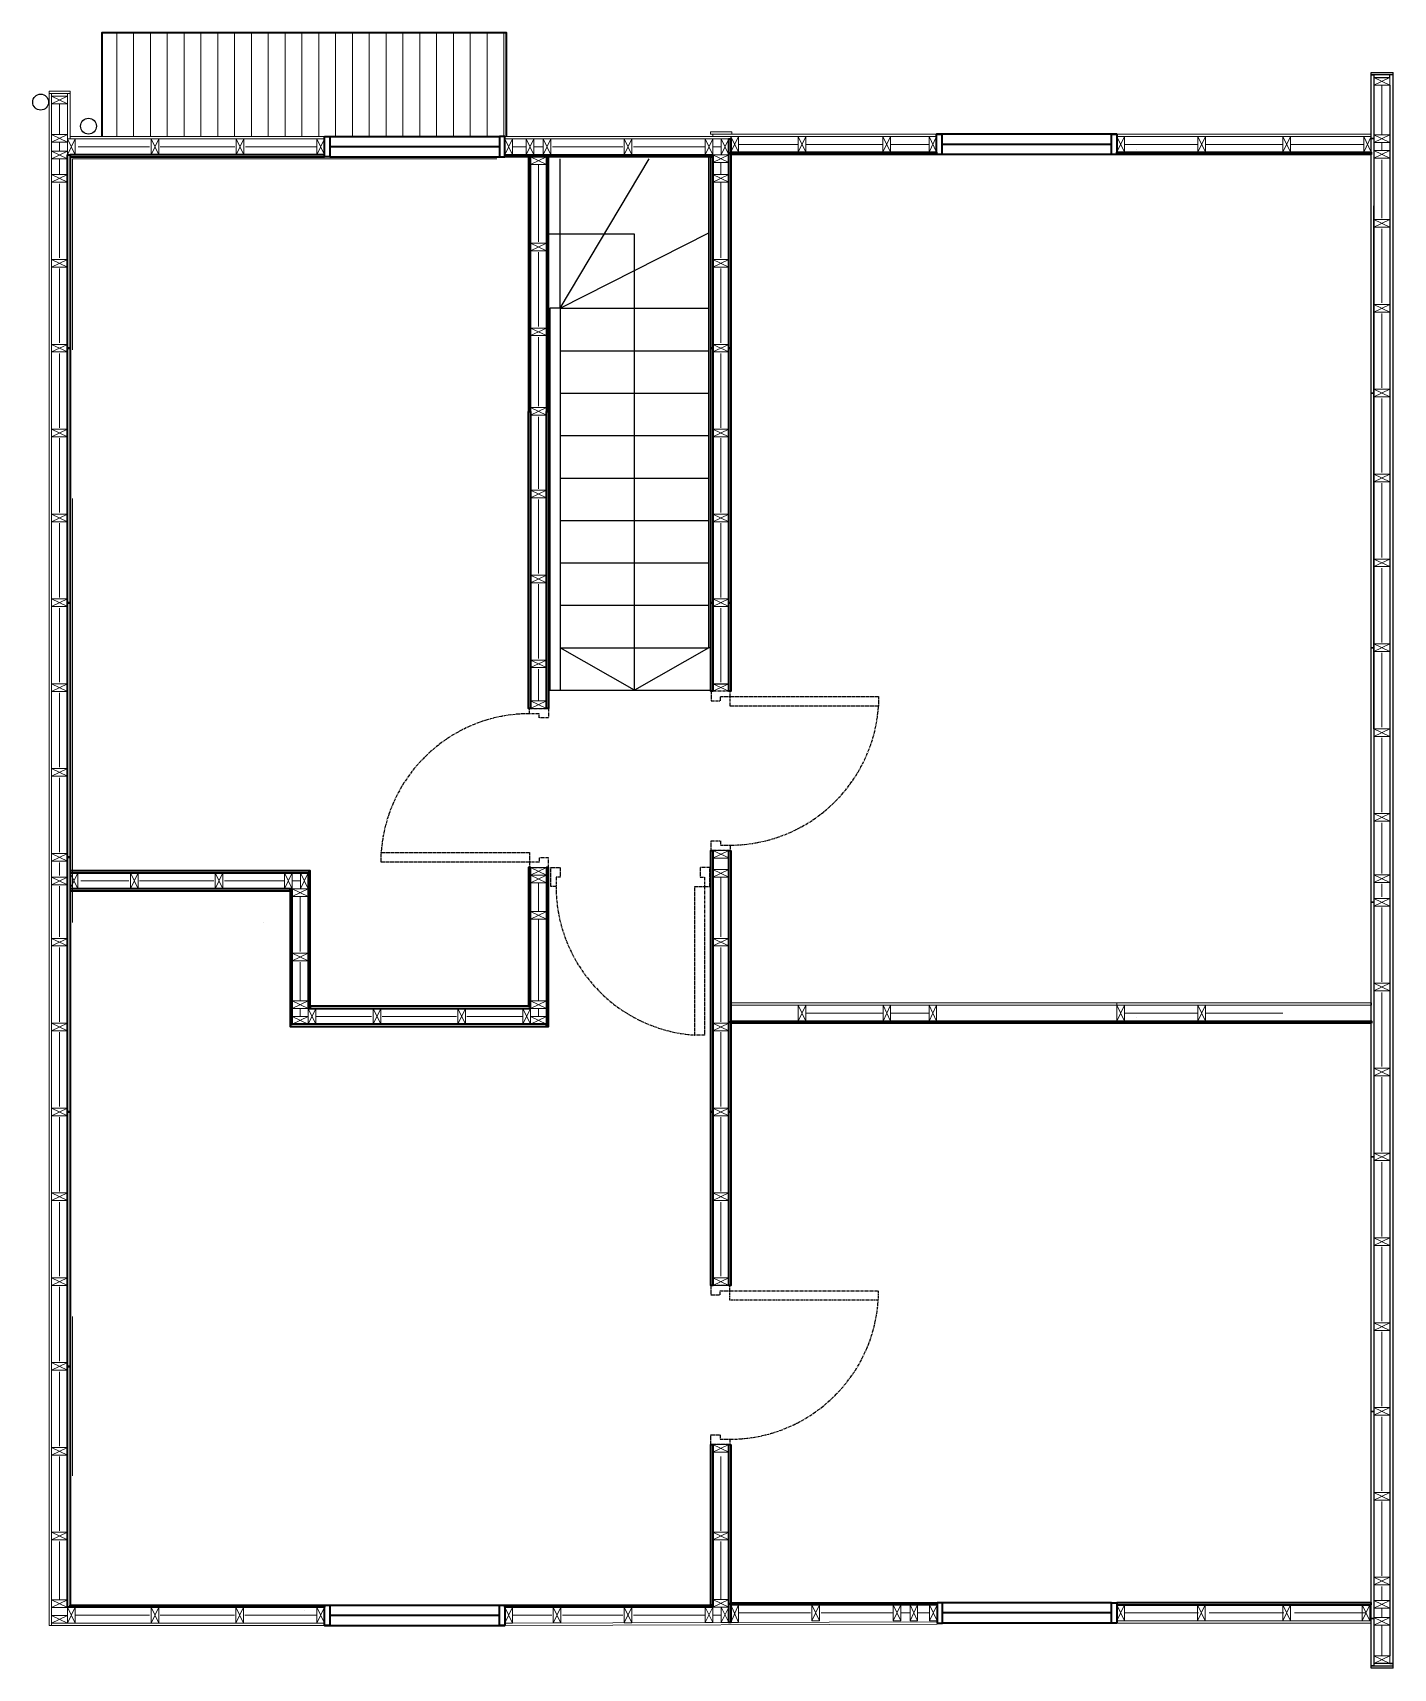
# Model space of a CAD drawing. Header units: inches. Extents: x 214 to 2567, y 417 to 1616.
# Drawn here: x 934 to 1517, y 894 to 1595 of the extents above; entities that cross this region are included whole.
import ezdxf

# ---------------------------------------------------------------- set-up
doc = ezdxf.new("R2010")
doc.units = ezdxf.units.IN
doc.header["$MEASUREMENT"] = 0
doc.linetypes.add('CENTER', pattern=[2, 1.25, -0.25, 0.25, -0.25])
for name, color, linetype, lineweight in [('A-DETL-MBND', 3, 'Continuous', 18), ('A-DETL-MCUT', 4, 'Continuous', 25), ('A-DOOR-FULL', 4, 'Continuous', 25), ('A-ELEV-MBE1', 7, 'Continuous', 35), ('A-ELEV-MBE2', 4, 'Continuous', 25), ('A-FLOR-PATT', 8, 'Continuous', 18), ('A-FURN', 8, 'Continuous', 18), ('A-SECT-MCUT', 7, 'Continuous', 35), ('A-WALL-PATT', 8, 'Continuous', 18), ('A-WALL-STUD', 3, 'Continuous', 18)]:
    doc.layers.add(name, color=color, linetype=linetype, lineweight=lineweight)
doc.layers.add('ARREDI_attrezzature', color=175, linetype='Continuous')

msp = doc.modelspace()

# ---------------------------------------------------------------- hatches: boundary and pattern name
at = {"layer": 'A-FLOR-PATT'}
h = msp.add_hatch(dxfattribs=at)
h.set_pattern_fill('LINE', color=0, scale=2.272019, angle=90, style=0)
h.set_pattern_definition([(90, (-40631.009, -3017.024), (-7.2136614, 4e-16), [])])
h.paths.add_polyline_path([(1137.3, 1595.04), (963.85, 1595.04), (963.85, 1569.96), (1137.3, 1569.96)])
h.paths.add_polyline_path([(1137.3, 1569.96), (963.85, 1569.96), (963.85, 1550.6), (1059.23, 1550.6), (1061.5, 1550.6), (1061.5, 1550.6), (1134.21, 1550.6), (1136.48, 1550.6), (1136.48, 1550.6), (1137.3, 1550.6)])

# ---------------------------------------------------------------- linework, layer by layer
at = {"color": 0}
for p, q in [((1515.81, 1575.88), (1515.81, 1576.97)), ((1517.32, 894.36), (1517.32, 1577.97)), ((1225.72, 1316.13), (1232.54, 1316.13)), ((1515.81, 896.45), (1517.32, 896.45))]:
    msp.add_line(p, q, dxfattribs=at)
at = {"layer": 'A-DETL-MBND', "color": 0}
msp.add_line((941.28, 1568.96), (941.28, 1569.96), dxfattribs=at)
for points in [[(941.28, 1569.96), (950.17, 1569.96), (950.17, 1568.96), (941.28, 1568.96)], [(1059.23, 1549.6), (950.17, 1549.6), (950.17, 1550.6), (1059.23, 1550.6)], [(1398.85, 914.72), (1507.9, 914.72), (1507.9, 913.72), (1398.85, 913.72)]]:
    msp.add_lwpolyline(points, dxfattribs=at)
for points in [[(942.27, 1568.96), (942.28, 912.71), (941.28, 912.71), (941.28, 1568.96)], [(949.08, 1549.6), (949.08, 1568.96), (950.17, 1568.96), (950.17, 1549.6)], [(1233.45, 1550.6), (1233.45, 1549.6), (1136.48, 1549.6), (1136.48, 1550.6)], [(1224.72, 1552.61), (1224.72, 1551.61), (1233.81, 1551.61), (1233.81, 1552.61)], [(1225.72, 1550.61), (1225.72, 1551.61), (1321.6, 1551.61), (1321.6, 1550.61)], [(1398.85, 1550.61), (1398.85, 1551.61), (1507.9, 1551.61), (1507.9, 1550.61)], [(1233.45, 1178.45), (1233.45, 1179.45), (1398.85, 1179.45), (1398.85, 1178.45)], [(1398.85, 1178.45), (1398.85, 1179.45), (1507.91, 1179.45), (1507.91, 1178.45)], [(1059.23, 913.71), (1059.23, 912.71), (942.28, 912.71), (942.28, 913.71)], [(1321.87, 914.22), (1321.87, 913.22), (1136.48, 912.71), (1136.48, 913.71)]]:
    msp.add_lwpolyline(points, close=True, dxfattribs=at)
at = {"layer": 'A-DETL-MCUT', "color": 0}
for points in [[(1517.32, 1576.97), (1507.9, 1576.97), (1507.9, 1577.97), (1517.32, 1577.97)], [(1517.32, 1576.97), (1508.99, 1576.97), (1508.99, 1575.88), (1515.81, 1575.88)], [(1517.32, 894.36), (1507.9, 894.36), (1507.9, 895.36), (1517.32, 895.36)], [(1517.32, 896.45), (1508.99, 896.45), (1508.99, 895.36), (1517.32, 895.36)]]:
    msp.add_lwpolyline(points, dxfattribs=at)
for points in [[(1508.99, 1576.97), (1508.99, 1549.7), (1507.9, 1549.7), (1507.9, 1576.97)], [(1508.99, 1549.7), (1508.99, 1440.65), (1507.9, 1440.65), (1507.9, 1549.7)], [(1508.99, 1440.65), (1508.99, 1331.59), (1507.9, 1331.59), (1507.9, 1440.65)], [(1508.99, 1331.59), (1508.99, 1222.53), (1507.9, 1222.53), (1507.9, 1331.59)], [(1508.99, 1222.53), (1508.99, 1113.48), (1507.9, 1113.48), (1507.9, 1222.53)], [(1508.99, 1113.48), (1508.99, 1004.42), (1507.9, 1004.42), (1507.9, 1113.48)], [(1508.99, 1004.42), (1508.99, 915.63), (1507.9, 915.63), (1507.9, 1004.42)], [(1508.99, 915.63), (1508.99, 895.36), (1507.9, 895.36), (1507.9, 915.63)]]:
    msp.add_lwpolyline(points, close=True, dxfattribs=at)
at = {"layer": 'A-DOOR-FULL', "color": 0, "linetype": 'CENTER'}
for points in [[(1233.08, 1310.63), (1233.08, 1312.9), (1224.9, 1312.9), (1224.9, 1308.81), (1228.99, 1308.81), (1228.99, 1310.63), (1233.08, 1310.63)], [(1296.69, 1306.54), (1233.08, 1306.54), (1233.08, 1310.63), (1296.69, 1310.63), (1296.69, 1306.54)], [(1147.11, 1303.31), (1147.11, 1305.59), (1155.29, 1305.59), (1155.29, 1301.5), (1151.2, 1301.5), (1151.2, 1303.31), (1147.11, 1303.31)], [(1233.08, 1247.01), (1233.08, 1244.74), (1224.9, 1244.74), (1224.9, 1248.83), (1228.99, 1248.83), (1228.99, 1247.01), (1233.08, 1247.01)], [(1083.5, 1243.79), (1147.11, 1243.79), (1147.11, 1239.7), (1083.5, 1239.7), (1083.5, 1243.79)], [(1147.11, 1239.7), (1147.11, 1237.43), (1155.29, 1237.43), (1155.29, 1241.52), (1151.2, 1241.52), (1151.2, 1239.7), (1147.11, 1239.7)], [(1158.47, 1229.25), (1156.2, 1229.25), (1156.2, 1237.43), (1160.29, 1237.43), (1160.29, 1233.34), (1158.47, 1233.34), (1158.47, 1229.25)], [(1222.09, 1229.25), (1224.36, 1229.25), (1224.36, 1237.43), (1220.27, 1237.43), (1220.27, 1233.34), (1222.09, 1233.34), (1222.09, 1229.25)], [(1218, 1165.63), (1218, 1229.25), (1222.09, 1229.25), (1222.09, 1165.63), (1218, 1165.63)], [(1232.96, 1056.11), (1232.96, 1058.38), (1224.78, 1058.38), (1224.78, 1054.29), (1228.87, 1054.29), (1228.87, 1056.11), (1232.96, 1056.11)], [(1296.57, 1052.02), (1232.96, 1052.02), (1232.96, 1056.11), (1296.57, 1056.11), (1296.57, 1052.02)], [(1232.96, 992.49), (1232.96, 990.22), (1224.78, 990.22), (1224.78, 994.31), (1228.87, 994.31), (1228.87, 992.49), (1232.96, 992.49)]]:
    msp.add_lwpolyline(points, dxfattribs=at)
for centre, start, end in [((1147.21, 1239.45), 90.08643, 176.10934), ((1232.98, 1310.87), 270.08643, 356.10934), ((1222.33, 1229.34), 180.08643, 266.10934), ((1232.86, 1056.35), 270.08643, 356.10934)]:
    msp.add_arc(centre, 63.86, start, end, dxfattribs=at)
at = {"layer": 'A-ELEV-MBE1', "color": 0}
for p, q in [((1061.5, 1550.6), (1134.21, 1550.6)), ((1398.85, 1551.61), (1321.6, 1551.61)), ((1061.5, 1546.24), (1134.21, 1546.24)), ((1061.5, 1541.88), (1134.21, 1541.88)), ((1398.85, 1542.89), (1321.6, 1542.89)), ((1059.23, 921.43), (1136.48, 921.43)), ((1396.57, 922.44), (1324.14, 922.44)), ((1396.57, 918.08), (1324.14, 918.08)), ((1059.23, 912.71), (1136.48, 912.71)), ((1396.57, 913.72), (1324.14, 913.72))]:
    msp.add_line(p, q, dxfattribs=at)
at = {"layer": 'A-ELEV-MBE1', "color": 0, "linetype": 'Continuous'}
for p, q in [((1396.57, 1547.2), (1323.92, 1547.2)), ((1061.5, 917.12), (1134.16, 917.12))]:
    msp.add_line(p, q, dxfattribs=at)
at = {"layer": 'A-ELEV-MBE1', "color": 0}
msp.add_lwpolyline([(1137.3, 1550.6), (1137.3, 1595.04), (963.85, 1595.04), (963.85, 1550.6)], dxfattribs=at)
for points in [[(1059.23, 1550.6), (1061.5, 1550.6), (1061.5, 1541.88), (1059.23, 1541.88)], [(1136.48, 1550.6), (1134.21, 1550.6), (1134.21, 1541.88), (1136.48, 1541.88)], [(1323.87, 1542.89), (1321.6, 1542.89), (1321.6, 1551.61), (1323.87, 1551.61)], [(1398.85, 1542.89), (1396.57, 1542.89), (1396.57, 1551.61), (1398.85, 1551.61)], [(1059.23, 921.43), (1061.5, 921.43), (1061.5, 912.71), (1059.23, 912.71)], [(1134.21, 921.43), (1136.48, 921.43), (1136.48, 912.71), (1134.21, 912.71)], [(1321.87, 913.72), (1324.14, 913.72), (1324.14, 922.44), (1321.87, 922.44)], [(1398.85, 913.72), (1396.57, 913.72), (1396.57, 922.44), (1398.85, 922.44)]]:
    msp.add_lwpolyline(points, close=True, dxfattribs=at)
at = {"layer": 'A-ELEV-MBE2', "color": 0}
for p, q in [((1515.81, 1572.61), (1515.81, 899.73)), ((1155.75, 1476.99), (1155.75, 1422.46)), ((1160.29, 1476.99), (1160.29, 1422.46)), ((1155.75, 1422.46), (1155.75, 1313.4)), ((1160.29, 1422.46), (1160.29, 1313.4)), ((1155.29, 1313.4), (1224.81, 1313.4))]:
    msp.add_line(p, q, dxfattribs=at)
for points in [[(1224.81, 1331.58), (1223.91, 1331.58), (1223.91, 1541.88)], [(1160.29, 1476.99), (1160.29, 1540.97)], [(1160.29, 1476.99), (1198.4, 1540.97)], [(1192.1, 1422.46), (1192.1, 1508.8), (1155.29, 1508.8)], [(1160.29, 1476.99), (1223.91, 1509.26)], [(1160.29, 1476.99), (1155.75, 1476.99)], [(1160.29, 1476.99), (1223.91, 1476.99)], [(1160.29, 1458.81), (1223.91, 1458.81)], [(1160.29, 1440.64), (1223.91, 1440.64)], [(1160.29, 1422.46), (1223.91, 1422.46)], [(1192.1, 1313.4), (1192.1, 1422.46)], [(1160.29, 1404.28), (1223.91, 1404.28)], [(1160.29, 1386.11), (1223.91, 1386.11)], [(1160.29, 1367.93), (1223.91, 1367.93)], [(1160.29, 1349.76), (1223.91, 1349.76)], [(1160.29, 1331.58), (1223.91, 1331.58)], [(1223.91, 1331.58), (1192.1, 1313.4), (1160.29, 1331.58)]]:
    msp.add_lwpolyline(points, dxfattribs=at)
at = {"layer": 'A-ELEV-MBE2', "color": 0, "ltscale": 0.05}
for centre in [(937.56, 1565.31), (958.07, 1555.01)]:
    msp.add_circle(centre, 3.41, dxfattribs=at)
at = {"layer": 'A-FURN', "color": 0, "linetype": 'Continuous'}
for p, q in [((1407.23, 1545.15), (1407.23, 1545.15)), ((1407.24, 1172.98), (1407.24, 1172.98)), ((1050.84, 919.17), (1050.84, 919.17))]:
    msp.add_line(p, q, dxfattribs=at)
at = {"layer": 'A-FURN', "color": 0}
for p, q in [((951.26, 1540.97), (951.26, 1459.18)), ((1133.03, 1540.97), (951.26, 1540.97)), ((1507.9, 1419.29), (1507.9, 1487.45)), ((1507.9, 1419.29), (1507.9, 1351.13)), ((951.26, 1395.56), (951.26, 1213.8)), ((1507.9, 1068.76), (1507.9, 1250.52)), ((1052.2, 1170.24), (1052.2, 1170.24)), ((951.26, 1045.03), (951.26, 976.87)), ((1507.9, 923.35), (1507.9, 1005.15))]:
    msp.add_line(p, q, dxfattribs=at)
at = {"layer": 'A-SECT-MCUT', "color": 0}
msp.add_line((1233.45, 1312.9), (1232.54, 1312.9), dxfattribs=at)
for points in [[(1233.45, 1549.6), (1233.45, 1459.9), (1232.54, 1459.9), (1232.54, 1549.6)], [(949.08, 1459.9), (949.08, 1542.79), (950.17, 1542.79), (950.17, 1459.9)], [(950.17, 1542.79), (950.17, 1541.88), (1059.23, 1541.88), (1059.23, 1542.79)], [(1136.48, 1542.79), (1225.72, 1542.79), (1225.72, 1541.88), (1136.48, 1541.88)], [(1146.66, 1432.82), (1147.57, 1432.82), (1147.57, 1541.88), (1146.66, 1541.88)], [(1154.38, 1432.82), (1155.29, 1432.82), (1155.29, 1541.88), (1154.38, 1541.88)], [(1225.72, 1541.88), (1225.72, 1459.9), (1224.81, 1459.9), (1224.81, 1541.88)], [(1321.6, 1542.89), (1233.44, 1542.89), (1233.44, 1543.8), (1321.6, 1543.8)], [(1507.9, 1542.89), (1398.85, 1542.89), (1398.85, 1543.8), (1507.9, 1543.8)], [(949.08, 1350.85), (949.08, 1459.9), (950.17, 1459.9), (950.17, 1350.85)], [(1225.72, 1459.9), (1225.72, 1350.85), (1224.81, 1350.85), (1224.81, 1459.9)], [(1233.45, 1459.9), (1233.45, 1350.85), (1232.54, 1350.85), (1232.54, 1459.9)], [(1146.66, 1432.82), (1147.57, 1432.82), (1147.57, 1305.59), (1146.66, 1305.59)], [(1154.38, 1432.82), (1155.29, 1432.82), (1155.29, 1305.59), (1154.38, 1305.59)], [(949.08, 1241.79), (949.08, 1350.85), (950.17, 1350.85), (950.17, 1241.79)], [(1225.72, 1350.85), (1225.72, 1312.9), (1224.81, 1312.9), (1224.81, 1350.85)], [(1233.45, 1350.85), (1233.45, 1312.9), (1232.54, 1312.9), (1232.54, 1350.85)], [(949.08, 1132.73), (949.08, 1241.79), (950.17, 1241.79), (950.17, 1132.73)], [(1225.72, 1244.74), (1225.72, 1132.73), (1224.81, 1132.73), (1224.81, 1244.74)], [(1233.45, 1244.74), (1233.45, 1132.73), (1232.54, 1132.73), (1232.54, 1244.74)], [(950.17, 1236), (950.17, 1235.09), (1053.11, 1235.09), (1053.11, 1236)], [(1052.2, 1177.06), (1053.11, 1177.06), (1053.11, 1235.09), (1052.2, 1235.09)], [(1146.66, 1177.97), (1147.57, 1177.97), (1147.57, 1237.43), (1146.66, 1237.43)], [(1154.38, 1169.34), (1155.29, 1169.34), (1155.29, 1237.43), (1154.38, 1237.43)], [(950.17, 1228.28), (950.17, 1227.37), (1044.47, 1227.37), (1044.47, 1228.28)], [(1044.47, 1170.24), (1045.38, 1170.24), (1045.38, 1228.28), (1044.47, 1228.28)], [(1053.11, 1177.97), (1053.11, 1177.06), (1147.57, 1177.06), (1147.57, 1177.97)], [(1044.47, 1170.24), (1044.47, 1169.34), (1154.38, 1169.34), (1154.38, 1170.24)], [(1398.85, 1170.72), (1233.45, 1170.72), (1233.45, 1171.63), (1398.85, 1171.63)], [(1507.91, 1170.72), (1398.85, 1170.72), (1398.85, 1171.63), (1507.91, 1171.63)], [(949.08, 1023.67), (949.08, 1132.73), (950.17, 1132.73), (950.17, 1023.67)], [(1225.72, 1132.73), (1225.69, 1058.38), (1224.78, 1058.38), (1224.81, 1132.73)], [(1233.45, 1132.73), (1233.45, 1058.38), (1232.54, 1058.38), (1232.54, 1132.73)], [(949.08, 920.53), (949.08, 1023.67), (950.17, 1023.67), (950.17, 920.53)], [(1225.72, 990.22), (1225.72, 921.43), (1224.81, 921.43), (1224.81, 990.22)], [(1233.41, 990.22), (1233.45, 913.98), (1232.54, 913.98), (1232.5, 990.22)], [(950.17, 921.43), (1059.23, 921.43), (1059.23, 920.53), (950.17, 920.53)], [(1136.48, 921.43), (1225.72, 921.43), (1225.72, 920.53), (1136.48, 920.53)], [(1321.87, 921.54), (1233.44, 921.54), (1233.44, 922.44), (1321.87, 922.44)], [(1507.9, 921.54), (1507.9, 922.44), (1398.85, 922.44), (1398.85, 921.54)]]:
    msp.add_lwpolyline(points, close=True, dxfattribs=at)
at = {"layer": 'A-WALL-PATT', "color": 0, "ltscale": 0.1}
for p, q in [((1512.4, 1551.34), (1512.4, 1572.61)), ((945.67, 1551.42), (945.67, 1564.6)), ((945.67, 1544.24), (945.67, 1548.15)), ((984.25, 1546.19), (953.63, 1546.19)), ((1020.79, 1546.19), (988.8, 1546.19)), ((1055.96, 1546.19), (1025.33, 1546.19)), ((1145.7, 1546.19), (1139.75, 1546.19)), ((1148.98, 1546.19), (1152.97, 1546.19)), ((1187.1, 1546.19), (1156.88, 1546.19)), ((1222.45, 1546.19), (1191.64, 1546.19)), ((1225.72, 1546.19), (1229.27, 1546.19)), ((1262.25, 1547.21), (1236.72, 1547.2)), ((1298.6, 1547.21), (1265.52, 1547.2)), ((1318.33, 1547.21), (1301.88, 1547.21)), ((1433.56, 1547.2), (1402.12, 1547.2)), ((1469.92, 1547.21), (1436.83, 1547.2)), ((1504.63, 1547.2), (1473.19, 1547.21)), ((1512.4, 1544.52), (1512.4, 1548.07)), ((945.67, 1540.97), (945.67, 1534.24)), ((1150.97, 1538.42), (1150.97, 1505.52)), ((1229.13, 1539.51), (1229.13, 1534.24)), ((1512.4, 1515.62), (1512.4, 1540.62)), ((945.67, 1530.34), (945.67, 1498.53)), ((1229.13, 1498.53), (1229.13, 1530.97)), ((1512.4, 1479.27), (1512.4, 1511.08)), ((1150.97, 1500.98), (1150.97, 1469.17)), ((945.67, 1493.98), (945.67, 1462.17)), ((1229.13, 1462.17), (1229.13, 1493.98)), ((1512.4, 1442.92), (1512.4, 1474.73)), ((1150.97, 1464.63), (1150.97, 1435.09)), ((945.67, 1457.63), (945.67, 1425.82)), ((1229.13, 1425.82), (1229.13, 1457.63)), ((1512.4, 1406.57), (1512.4, 1438.37)), ((1150.97, 1430.55), (1150.97, 1399.65)), ((945.67, 1421.28), (945.67, 1389.47)), ((1229.13, 1389.47), (1229.13, 1421.28)), ((1512.4, 1370.21), (1512.4, 1402.02)), ((1150.97, 1395.1), (1150.97, 1363.3)), ((945.67, 1384.93), (945.67, 1353.12)), ((1229.13, 1353.12), (1229.13, 1384.93)), ((1512.4, 1333.86), (1512.4, 1365.67)), ((1150.97, 1358.75), (1150.97, 1326.94)), ((945.68, 1348.57), (945.68, 1316.77)), ((1229.13, 1316.77), (1229.13, 1348.57)), ((1512.4, 1297.51), (1512.4, 1329.32)), ((1150.97, 1322.4), (1150.97, 1308.86)), ((945.67, 1312.22), (945.67, 1280.41)), ((1512.4, 1261.16), (1512.4, 1292.97)), ((945.67, 1275.86), (945.67, 1244.05)), ((1512.4, 1234.91), (1512.4, 1256.61)), ((945.67, 1233.96), (945.67, 1239.52)), ((1229.13, 1207.71), (1229.13, 1233.34)), ((945.68, 1229.41), (945.67, 1207.71)), ((1045.39, 1231.68), (1048.93, 1231.68)), ((1150.97, 1218.61), (1150.97, 1230.88)), ((1512.4, 1224.8), (1512.4, 1230.36)), ((1512.4, 1188.46), (1512.4, 1220.27)), ((1150.97, 1180.33), (1150.97, 1215.34)), ((945.68, 1203.16), (945.68, 1171.36)), ((1229.13, 1171.36), (1229.13, 1203.17)), ((1512.4, 1152.1), (1512.4, 1183.91)), ((1048.79, 1177.06), (1048.79, 1173.52)), ((1055.47, 1173.65), (1079.41, 1173.65)), ((1083.95, 1173.65), (1115.76, 1173.65)), ((1120.3, 1173.65), (1144.29, 1173.65)), ((1150.97, 1177.06), (1150.97, 1173.52)), ((1298.61, 1175.05), (1265.53, 1175.04)), ((1318.33, 1175.05), (1301.88, 1175.05)), ((1433.57, 1175.04), (1402.12, 1175.04)), ((1469.92, 1175.05), (1436.84, 1175.04)), ((945.67, 1166.81), (945.67, 1135)), ((1229.13, 1135), (1229.13, 1166.81)), ((1512.4, 1115.75), (1512.4, 1147.56)), ((945.68, 1130.46), (945.68, 1098.65)), ((1229.13, 1098.65), (1229.13, 1130.46)), ((1512.4, 1079.4), (1512.4, 1111.2)), ((945.67, 1094.11), (945.67, 1062.3)), ((1229.13, 1062.3), (1229.13, 1094.11)), ((1512.4, 1043.04), (1512.4, 1074.85)), ((945.68, 1057.76), (945.68, 1025.95)), ((1512.4, 1006.69), (1512.4, 1038.5)), ((945.67, 1021.4), (945.67, 989.59)), ((1512.4, 970.34), (1512.4, 1002.15)), ((945.68, 985.05), (945.68, 953.24)), ((1229.13, 953.24), (1229.13, 985.05)), ((1512.4, 933.99), (1512.4, 965.79)), ((945.67, 948.7), (945.67, 923.71)), ((1229.13, 923.8), (1229.13, 948.7)), ((1512.4, 929.44), (1512.4, 923.36)), ((1236.72, 918.13), (1267.53, 918.14)), ((1272.07, 918.14), (1302.92, 918.13)), ((1310.19, 918.13), (1306.19, 918.13)), ((1313.46, 918.14), (1318.6, 918.13)), ((1402.12, 918.14), (1433.83, 918.14)), ((1438.38, 918.14), (1470.37, 918.14)), ((1474.91, 918.14), (1505.54, 918.14)), ((1512.4, 916.17), (1512.4, 920.08)), ((1512.4, 919.45), (1512.4, 916.81)), ((952.35, 917.12), (984.25, 917.12)), ((988.8, 917.12), (1020.61, 917.12)), ((1025.15, 917.12), (1055.96, 917.12)), ((1139.75, 917.12), (1156.65, 917.12)), ((1161.2, 917.12), (1187.1, 917.12)), ((1191.64, 917.12), (1222.45, 917.12)), ((1225.72, 917.12), (1229.27, 917.12)), ((1512.4, 912.9), (1512.4, 899.73))]:
    msp.add_line(p, q, dxfattribs=at)
for points in [[(954.72, 1231.68), (975.41, 1231.68)], [(979.95, 1231.68), (1011.76, 1231.68)], [(1016.3, 1231.68), (1042.11, 1231.68)], [(1048.79, 1225.01), (1048.79, 1201.38)], [(1048.79, 1196.83), (1048.79, 1180.33)]]:
    msp.add_lwpolyline(points, dxfattribs=at)
at = {"layer": 'A-WALL-STUD', "color": 0}
for p, q in [((1508.99, 1572.61), (1515.81, 1575.88)), ((1515.81, 1572.61), (1508.99, 1575.88)), ((949.08, 1567.87), (942.27, 1564.6)), ((942.27, 1567.87), (949.08, 1564.6)), ((949.08, 1548.15), (942.27, 1551.42)), ((942.27, 1548.15), (949.08, 1551.42)), ((949.08, 1542.79), (952.35, 1549.6)), ((949.08, 1549.6), (952.35, 1542.79)), ((984.89, 1542.79), (988.16, 1549.6)), ((984.89, 1549.6), (988.16, 1542.79)), ((1021.42, 1542.79), (1024.7, 1549.6)), ((1021.42, 1549.6), (1024.7, 1542.79)), ((1055.96, 1542.79), (1059.23, 1549.6)), ((1055.96, 1549.6), (1059.23, 1542.79)), ((1136.48, 1542.79), (1139.75, 1549.6)), ((1136.48, 1549.6), (1139.75, 1542.79)), ((1145.7, 1542.78), (1148.98, 1549.6)), ((1145.7, 1549.6), (1148.98, 1542.78)), ((1156.25, 1542.78), (1152.97, 1549.6)), ((1156.25, 1549.6), (1152.97, 1542.78)), ((1187.73, 1542.79), (1191.01, 1549.6)), ((1187.73, 1549.6), (1191.01, 1542.79)), ((1222.45, 1542.79), (1225.72, 1549.6)), ((1222.45, 1549.6), (1225.72, 1542.79)), ((1229.27, 1542.79), (1232.54, 1549.6)), ((1229.27, 1549.6), (1232.54, 1542.79)), ((1236.72, 1550.61), (1233.44, 1543.8)), ((1236.72, 1543.8), (1233.44, 1550.61)), ((1265.52, 1550.61), (1262.25, 1543.8)), ((1265.52, 1543.8), (1262.25, 1550.61)), ((1301.88, 1550.61), (1298.6, 1543.8)), ((1301.88, 1543.8), (1298.6, 1550.61)), ((1321.6, 1550.61), (1318.33, 1543.8)), ((1321.6, 1543.8), (1318.33, 1550.61)), ((1402.12, 1550.61), (1398.85, 1543.8)), ((1402.12, 1543.8), (1398.85, 1550.61)), ((1436.83, 1550.61), (1433.56, 1543.8)), ((1436.83, 1543.8), (1433.56, 1550.61)), ((1473.19, 1550.61), (1469.92, 1543.8)), ((1473.19, 1543.8), (1469.92, 1550.61)), ((1507.9, 1550.61), (1504.63, 1543.8)), ((1507.9, 1543.8), (1504.63, 1550.61)), ((1508.99, 1548.07), (1515.81, 1551.34)), ((1515.81, 1548.07), (1508.99, 1551.34)), ((949.08, 1544.24), (942.27, 1540.97)), ((942.27, 1544.24), (949.08, 1540.97)), ((1147.57, 1541.88), (1154.38, 1538.61)), ((1154.38, 1541.88), (1147.57, 1538.61)), ((1225.72, 1542.79), (1232.54, 1539.51)), ((1232.54, 1542.79), (1225.72, 1539.51)), ((1508.99, 1541.25), (1515.81, 1544.52)), ((1515.81, 1541.25), (1508.99, 1544.52)), ((949.08, 1534.24), (942.27, 1530.97)), ((942.27, 1534.24), (949.08, 1530.97)), ((949.08, 1534.24), (942.27, 1530.97)), ((942.27, 1534.24), (949.08, 1530.97)), ((1232.54, 1534.24), (1225.72, 1530.97)), ((1225.72, 1534.24), (1232.54, 1530.97)), ((1508.99, 1511.72), (1515.81, 1514.99)), ((1515.81, 1511.72), (1508.99, 1514.99)), ((1147.57, 1504.89), (1154.38, 1501.62)), ((1154.38, 1504.89), (1147.57, 1501.62)), ((949.08, 1497.89), (942.27, 1494.62)), ((942.27, 1497.89), (949.08, 1494.62)), ((1232.54, 1497.89), (1225.72, 1494.62)), ((1225.72, 1497.89), (1232.54, 1494.62)), ((1232.54, 1497.89), (1225.72, 1494.62)), ((1225.72, 1497.89), (1232.54, 1494.62)), ((1508.99, 1475.36), (1515.81, 1478.63)), ((1515.81, 1475.36), (1508.99, 1478.63)), ((1147.57, 1468.54), (1154.38, 1465.26)), ((1154.38, 1468.54), (1147.57, 1465.26)), ((949.08, 1461.54), (942.27, 1458.27)), ((942.27, 1461.54), (949.08, 1458.27)), ((951.26, 1459.18), (951.26, 1459.18)), ((1232.54, 1461.54), (1225.72, 1458.27)), ((1225.72, 1461.54), (1232.54, 1458.27)), ((1508.99, 1439.01), (1515.81, 1442.28)), ((1515.81, 1439.01), (1508.99, 1442.28)), ((1147.57, 1434.46), (1154.38, 1431.18)), ((1154.38, 1434.46), (1147.57, 1431.18)), ((949.08, 1425.19), (942.27, 1421.91)), ((942.27, 1425.19), (949.08, 1421.91)), ((1232.54, 1425.19), (1225.72, 1421.91)), ((1225.72, 1425.19), (1232.54, 1421.91)), ((1508.99, 1402.66), (1515.81, 1405.93)), ((1515.81, 1402.66), (1508.99, 1405.93)), ((1147.57, 1399.01), (1154.38, 1395.74)), ((1154.38, 1399.01), (1147.57, 1395.74)), ((949.08, 1388.83), (942.27, 1385.56)), ((942.27, 1388.83), (949.08, 1385.56)), ((1232.54, 1388.83), (1225.72, 1385.56)), ((1225.72, 1388.83), (1232.54, 1385.56)), ((1508.99, 1366.31), (1515.81, 1369.58)), ((1515.81, 1366.31), (1508.99, 1369.58)), ((1147.57, 1362.66), (1154.38, 1359.39)), ((1154.38, 1362.66), (1147.57, 1359.39)), ((949.08, 1349.21), (942.27, 1352.48)), ((942.27, 1349.21), (949.08, 1352.48)), ((1232.54, 1349.21), (1225.72, 1352.48)), ((1225.72, 1349.21), (1232.54, 1352.48)), ((1508.99, 1329.95), (1515.81, 1333.23)), ((1515.81, 1329.95), (1508.99, 1333.23)), ((1147.57, 1326.31), (1154.38, 1323.04)), ((1154.38, 1326.31), (1147.57, 1323.04)), ((949.08, 1312.86), (942.27, 1316.13)), ((942.27, 1312.86), (949.08, 1316.13)), ((1232.54, 1312.9), (1225.72, 1316.13)), ((1225.72, 1312.9), (1232.54, 1316.13)), ((1147.57, 1308.86), (1154.38, 1305.59)), ((1154.38, 1308.86), (1147.57, 1305.59)), ((1508.99, 1293.6), (1515.81, 1296.87)), ((1515.81, 1293.6), (1508.99, 1296.87)), ((949.08, 1276.49), (942.27, 1279.77)), ((942.27, 1276.49), (949.08, 1279.77)), ((1508.99, 1257.25), (1515.81, 1260.52)), ((1515.81, 1257.25), (1508.99, 1260.52)), ((949.08, 1243.42), (942.27, 1240.15)), ((942.27, 1243.42), (949.08, 1240.15)), ((1232.54, 1241.5), (1225.72, 1244.74)), ((1225.72, 1241.47), (1232.54, 1244.74)), ((949.08, 1233.32), (942.27, 1230.05)), ((942.27, 1233.32), (949.08, 1230.05)), ((950.17, 1228.28), (953.45, 1235.09)), ((950.17, 1235.09), (953.45, 1228.28)), ((976.04, 1228.28), (979.32, 1235.09)), ((976.04, 1235.09), (979.32, 1228.28)), ((1012.4, 1228.28), (1015.67, 1235.09)), ((1012.4, 1235.09), (1015.67, 1228.28)), ((1042.11, 1228.28), (1045.39, 1235.09)), ((1042.11, 1235.09), (1045.39, 1228.28)), ((1048.93, 1228.28), (1052.2, 1235.09)), ((1048.93, 1235.09), (1052.2, 1228.28)), ((1154.38, 1237.43), (1147.57, 1234.15)), ((1147.57, 1237.43), (1154.38, 1234.15)), ((1147.57, 1234.15), (1154.38, 1230.88)), ((1154.38, 1234.15), (1147.57, 1230.88)), ((1232.54, 1236.61), (1225.72, 1233.34)), ((1225.72, 1236.61), (1232.54, 1233.34)), ((1508.99, 1231), (1515.81, 1234.27)), ((1515.81, 1231), (1508.99, 1234.27)), ((1052.2, 1225.01), (1045.39, 1228.28)), ((1045.39, 1225.01), (1052.2, 1228.28)), ((1508.99, 1220.9), (1515.81, 1224.17)), ((1515.81, 1220.9), (1508.99, 1224.17)), ((1033.06, 1213.8), (1033.06, 1213.8)), ((1147.57, 1218.61), (1154.38, 1215.34)), ((1154.38, 1218.61), (1147.57, 1215.34)), ((949.08, 1207.07), (942.27, 1203.8)), ((942.27, 1207.07), (949.08, 1203.8)), ((1232.54, 1207.07), (1225.72, 1203.8)), ((1225.72, 1207.07), (1232.54, 1203.8)), ((1052.2, 1197.47), (1045.38, 1200.74)), ((1045.38, 1197.47), (1052.2, 1200.74)), ((1508.99, 1187.83), (1515.81, 1184.55)), ((1515.81, 1187.83), (1508.99, 1184.55)), ((1052.2, 1177.06), (1045.38, 1180.33)), ((1045.38, 1177.06), (1052.2, 1180.33)), ((1154.38, 1177.06), (1147.57, 1180.33)), ((1147.57, 1177.06), (1154.38, 1180.33)), ((1265.53, 1178.45), (1262.26, 1171.63)), ((1265.53, 1171.63), (1262.26, 1178.45)), ((1301.88, 1178.45), (1298.61, 1171.63)), ((1301.88, 1171.63), (1298.61, 1178.45)), ((1321.6, 1178.45), (1318.33, 1171.63)), ((1321.6, 1171.63), (1318.33, 1178.45)), ((1402.12, 1178.45), (1398.85, 1171.63)), ((1402.12, 1171.63), (1398.85, 1178.45)), ((1402.12, 1178.45), (1398.85, 1171.63)), ((1402.12, 1171.63), (1398.85, 1178.45)), ((1402.12, 1178.45), (1398.85, 1171.63)), ((1402.12, 1171.63), (1398.85, 1178.45)), ((1402.12, 1178.45), (1398.85, 1171.63)), ((1402.12, 1171.63), (1398.85, 1178.45)), ((1436.84, 1178.45), (1433.57, 1171.63)), ((1436.84, 1171.63), (1433.57, 1178.45)), ((949.08, 1170.72), (942.27, 1167.45)), ((942.27, 1170.72), (949.08, 1167.45)), ((1052.2, 1170.24), (1045.38, 1173.52)), ((1045.38, 1170.24), (1052.2, 1173.52)), ((1052.2, 1170.24), (1055.47, 1177.06)), ((1052.2, 1177.06), (1055.47, 1170.24)), ((1080.04, 1170.24), (1083.31, 1177.06)), ((1080.04, 1177.06), (1083.31, 1170.24)), ((1116.39, 1170.24), (1119.67, 1177.06)), ((1116.39, 1177.06), (1119.67, 1170.24)), ((1144.29, 1170.24), (1147.57, 1177.06)), ((1144.29, 1177.06), (1147.57, 1170.24)), ((1154.38, 1170.24), (1147.57, 1173.52)), ((1147.57, 1170.24), (1154.38, 1173.52)), ((1232.54, 1170.72), (1225.72, 1167.45)), ((1225.72, 1170.72), (1232.54, 1167.45)), ((1508.99, 1151.46), (1515.81, 1148.19)), ((1515.81, 1151.46), (1508.99, 1148.19)), ((949.08, 1134.37), (942.27, 1131.1)), ((942.27, 1134.37), (949.08, 1131.1)), ((1232.54, 1134.37), (1225.72, 1131.1)), ((1225.72, 1134.37), (1232.54, 1131.1)), ((1508.99, 1115.11), (1515.81, 1111.84)), ((1515.81, 1115.11), (1508.99, 1111.84)), ((949.08, 1098.02), (942.27, 1094.74)), ((942.27, 1098.02), (949.08, 1094.74)), ((1232.54, 1098.02), (1225.72, 1094.74)), ((1225.72, 1098.02), (1232.54, 1094.74)), ((1508.99, 1075.49), (1515.81, 1078.76)), ((1515.81, 1075.49), (1508.99, 1078.76)), ((949.08, 1061.66), (942.27, 1058.39)), ((942.27, 1061.66), (949.08, 1058.39)), ((1225.69, 1058.38), (1232.5, 1061.65)), ((1232.5, 1058.38), (1225.69, 1061.65)), ((1232.54, 1061.66), (1225.72, 1058.39)), ((1225.72, 1061.66), (1232.54, 1058.39)), ((1508.99, 1039.14), (1515.81, 1042.41)), ((1515.81, 1039.14), (1508.99, 1042.41)), ((949.08, 1025.31), (942.27, 1022.04)), ((942.27, 1025.31), (949.08, 1022.04)), ((1507.9, 1005.15), (1507.9, 1005.15)), ((1508.99, 1002.78), (1515.81, 1006.05)), ((1515.81, 1002.78), (1508.99, 1006.05)), ((949.08, 988.96), (942.27, 985.69)), ((942.27, 988.96), (949.08, 985.69)), ((1232.5, 986.95), (1225.69, 990.22)), ((1225.69, 986.95), (1232.5, 990.22)), ((1508.99, 966.43), (1515.81, 969.7)), ((1515.81, 966.43), (1508.99, 969.7)), ((949.08, 952.61), (942.27, 949.33)), ((942.27, 952.61), (949.08, 949.33)), ((1225.72, 952.61), (1232.54, 949.33)), ((1232.54, 952.61), (1225.72, 949.33)), ((1508.99, 930.08), (1515.81, 933.35)), ((1515.81, 930.08), (1508.99, 933.35)), ((1508.99, 930.08), (1515.81, 933.35)), ((1515.81, 930.08), (1508.99, 933.35)), ((949.09, 923.63), (942.28, 920.36)), ((942.28, 923.63), (949.09, 920.36)), ((949.09, 913.71), (952.36, 920.53)), ((949.09, 920.53), (952.36, 913.71)), ((984.89, 913.71), (988.16, 920.53)), ((984.89, 920.53), (988.16, 913.71)), ((1021.24, 913.71), (1024.51, 920.53)), ((1021.24, 920.53), (1024.51, 913.71)), ((1055.96, 913.71), (1059.23, 920.53)), ((1055.96, 920.53), (1059.23, 913.71)), ((1136.48, 913.71), (1139.75, 920.53)), ((1136.48, 920.53), (1139.75, 913.71)), ((1157.29, 913.71), (1160.56, 920.53)), ((1157.29, 920.53), (1160.56, 913.71)), ((1187.73, 913.85), (1191.01, 920.53)), ((1187.73, 920.53), (1191.01, 913.85)), ((1222.45, 913.95), (1225.72, 920.53)), ((1222.45, 920.53), (1225.72, 913.96)), ((1225.72, 923.8), (1232.54, 920.53)), ((1232.54, 923.8), (1225.72, 920.53)), ((1229.27, 913.97), (1232.54, 920.53)), ((1229.27, 920.53), (1232.54, 913.97)), ((1236.72, 913.98), (1233.44, 921.54)), ((1236.72, 921.54), (1233.45, 913.98)), ((1271.43, 921.54), (1268.16, 914.72)), ((1271.43, 914.72), (1268.16, 921.54)), ((1302.92, 921.54), (1306.19, 914.72)), ((1302.92, 914.72), (1306.19, 921.54)), ((1313.46, 921.54), (1310.19, 914.72)), ((1313.46, 914.72), (1310.19, 921.54)), ((1321.87, 921.54), (1318.6, 914.72)), ((1321.87, 914.72), (1318.6, 921.54)), ((1402.12, 921.54), (1398.85, 914.72)), ((1402.12, 914.72), (1398.85, 921.54)), ((1436.65, 921.54), (1433.38, 914.72)), ((1436.65, 914.72), (1433.38, 921.54)), ((1473.19, 921.54), (1469.92, 914.72)), ((1473.19, 914.72), (1469.92, 921.54)), ((1507.27, 921.54), (1504, 914.72)), ((1507.27, 914.72), (1504, 921.54)), ((1508.99, 920.08), (1515.81, 923.36)), ((1515.81, 920.08), (1508.99, 923.36)), ((949.09, 916.98), (942.28, 913.71)), ((942.28, 916.98), (949.09, 913.71)), ((1508.99, 916.17), (1515.81, 912.9)), ((1515.81, 916.17), (1508.99, 912.9)), ((1508.99, 896.45), (1515.81, 899.73)), ((1515.81, 896.45), (1508.99, 899.73))]:
    msp.add_line(p, q, dxfattribs=at)
for points in [[(1508.99, 1572.61), (1515.81, 1572.61), (1515.81, 1575.88), (1508.99, 1575.88)], [(949.08, 1567.87), (942.27, 1567.87), (942.27, 1564.6), (949.08, 1564.6)], [(949.08, 1548.15), (942.27, 1548.15), (942.27, 1551.42), (949.08, 1551.42)], [(949.08, 1542.79), (949.08, 1549.6), (952.35, 1549.6), (952.35, 1542.79)], [(984.89, 1542.79), (984.89, 1549.6), (988.16, 1549.6), (988.16, 1542.79)], [(1021.42, 1542.79), (1021.42, 1549.6), (1024.7, 1549.6), (1024.7, 1542.79)], [(1055.96, 1542.79), (1055.96, 1549.6), (1059.23, 1549.6), (1059.23, 1542.79)], [(1136.48, 1542.79), (1136.48, 1549.6), (1139.75, 1549.6), (1139.75, 1542.79)], [(1145.7, 1542.78), (1145.7, 1549.6), (1148.98, 1549.6), (1148.98, 1542.78)], [(1156.25, 1542.78), (1156.25, 1549.6), (1152.97, 1549.6), (1152.97, 1542.78)], [(1187.73, 1542.79), (1187.73, 1549.6), (1191.01, 1549.6), (1191.01, 1542.79)], [(1222.45, 1542.79), (1222.45, 1549.6), (1225.72, 1549.6), (1225.72, 1542.79)], [(1229.27, 1542.79), (1229.27, 1549.6), (1232.54, 1549.6), (1232.54, 1542.79)], [(1236.72, 1550.61), (1236.72, 1543.8), (1233.44, 1543.8), (1233.44, 1550.61)], [(1265.52, 1550.61), (1265.52, 1543.8), (1262.25, 1543.8), (1262.25, 1550.61)], [(1301.88, 1550.61), (1301.88, 1543.8), (1298.6, 1543.8), (1298.6, 1550.61)], [(1321.6, 1550.61), (1321.6, 1543.8), (1318.33, 1543.8), (1318.33, 1550.61)], [(1402.12, 1550.61), (1402.12, 1543.8), (1398.85, 1543.8), (1398.85, 1550.61)], [(1436.83, 1550.61), (1436.83, 1543.8), (1433.56, 1543.8), (1433.56, 1550.61)], [(1473.19, 1550.61), (1473.19, 1543.8), (1469.92, 1543.8), (1469.92, 1550.61)], [(1507.9, 1550.61), (1507.9, 1543.8), (1504.63, 1543.8), (1504.63, 1550.61)], [(1508.99, 1548.07), (1515.81, 1548.07), (1515.81, 1551.34), (1508.99, 1551.34)], [(949.08, 1544.24), (942.27, 1544.24), (942.27, 1540.97), (949.08, 1540.97)], [(1147.57, 1541.88), (1154.38, 1541.88), (1154.38, 1538.61), (1147.57, 1538.61)], [(1225.72, 1542.79), (1232.54, 1542.79), (1232.54, 1539.51), (1225.72, 1539.51)], [(1508.99, 1541.25), (1515.81, 1541.25), (1515.81, 1544.52), (1508.99, 1544.52)], [(949.08, 1534.24), (942.27, 1534.24), (942.27, 1530.97), (949.08, 1530.97)], [(949.08, 1534.24), (942.27, 1534.24), (942.27, 1530.97), (949.08, 1530.97)], [(1232.54, 1534.24), (1225.72, 1534.24), (1225.72, 1530.97), (1232.54, 1530.97)], [(1508.99, 1511.72), (1515.81, 1511.72), (1515.81, 1514.99), (1508.99, 1514.99)], [(1147.57, 1504.89), (1154.38, 1504.89), (1154.38, 1501.62), (1147.57, 1501.62)], [(949.08, 1497.89), (942.27, 1497.89), (942.27, 1494.62), (949.08, 1494.62)], [(1232.54, 1497.89), (1225.72, 1497.89), (1225.72, 1494.62), (1232.54, 1494.62)], [(1232.54, 1497.89), (1225.72, 1497.89), (1225.72, 1494.62), (1232.54, 1494.62)], [(1508.99, 1475.36), (1515.81, 1475.36), (1515.81, 1478.63), (1508.99, 1478.63)], [(1147.57, 1468.54), (1154.38, 1468.54), (1154.38, 1465.26), (1147.57, 1465.26)], [(949.08, 1461.54), (942.27, 1461.54), (942.27, 1458.27), (949.08, 1458.27)], [(1232.54, 1461.54), (1225.72, 1461.54), (1225.72, 1458.27), (1232.54, 1458.27)], [(1508.99, 1439.01), (1515.81, 1439.01), (1515.81, 1442.28), (1508.99, 1442.28)], [(1147.57, 1434.46), (1154.38, 1434.46), (1154.38, 1431.18), (1147.57, 1431.18)], [(949.08, 1425.19), (942.27, 1425.19), (942.27, 1421.91), (949.08, 1421.91)], [(1232.54, 1425.19), (1225.72, 1425.19), (1225.72, 1421.91), (1232.54, 1421.91)], [(1508.99, 1402.66), (1515.81, 1402.66), (1515.81, 1405.93), (1508.99, 1405.93)], [(1147.57, 1399.01), (1154.38, 1399.01), (1154.38, 1395.74), (1147.57, 1395.74)], [(949.08, 1388.83), (942.27, 1388.83), (942.27, 1385.56), (949.08, 1385.56)], [(1232.54, 1388.83), (1225.72, 1388.83), (1225.72, 1385.56), (1232.54, 1385.56)], [(1508.99, 1366.31), (1515.81, 1366.31), (1515.81, 1369.58), (1508.99, 1369.58)], [(1147.57, 1362.66), (1154.38, 1362.66), (1154.38, 1359.39), (1147.57, 1359.39)], [(949.08, 1349.21), (942.27, 1349.21), (942.27, 1352.48), (949.08, 1352.48)], [(1232.54, 1349.21), (1225.72, 1349.21), (1225.72, 1352.48), (1232.54, 1352.48)], [(1508.99, 1329.95), (1515.81, 1329.95), (1515.81, 1333.23), (1508.99, 1333.23)], [(1147.57, 1326.31), (1154.38, 1326.31), (1154.38, 1323.04), (1147.57, 1323.04)], [(949.08, 1312.86), (942.27, 1312.86), (942.27, 1316.13), (949.08, 1316.13)], [(1147.57, 1308.86), (1154.38, 1308.86), (1154.38, 1305.59), (1147.57, 1305.59)], [(1508.99, 1293.6), (1515.81, 1293.6), (1515.81, 1296.87), (1508.99, 1296.87)], [(949.08, 1276.49), (942.27, 1276.49), (942.27, 1279.77), (949.08, 1279.77)], [(1508.99, 1257.25), (1515.81, 1257.25), (1515.81, 1260.52), (1508.99, 1260.52)], [(949.08, 1243.42), (942.27, 1243.42), (942.27, 1240.15), (949.08, 1240.15)], [(1232.54, 1241.47), (1225.72, 1241.47), (1225.72, 1244.74), (1232.54, 1244.74)], [(949.08, 1233.32), (942.27, 1233.32), (942.27, 1230.05), (949.08, 1230.05)], [(950.17, 1228.28), (950.17, 1235.09), (953.45, 1235.09), (953.45, 1228.28)], [(976.04, 1228.28), (976.04, 1235.09), (979.32, 1235.09), (979.32, 1228.28)], [(1012.4, 1228.28), (1012.4, 1235.09), (1015.67, 1235.09), (1015.67, 1228.28)], [(1042.11, 1228.28), (1042.11, 1235.09), (1045.39, 1235.09), (1045.39, 1228.28)], [(1048.93, 1228.28), (1048.93, 1235.09), (1052.2, 1235.09), (1052.2, 1228.28)], [(1154.38, 1237.43), (1147.57, 1237.43), (1147.57, 1234.15), (1154.38, 1234.15)], [(1147.57, 1234.15), (1154.38, 1234.15), (1154.38, 1230.88), (1147.57, 1230.88)], [(1232.54, 1236.61), (1225.72, 1236.61), (1225.72, 1233.34), (1232.54, 1233.34)], [(1508.99, 1231), (1515.81, 1231), (1515.81, 1234.27), (1508.99, 1234.27)], [(1052.2, 1225.01), (1045.39, 1225.01), (1045.39, 1228.28), (1052.2, 1228.28)], [(1508.99, 1220.9), (1515.81, 1220.9), (1515.81, 1224.17), (1508.99, 1224.17)], [(1147.57, 1218.61), (1154.38, 1218.61), (1154.38, 1215.34), (1147.57, 1215.34)], [(949.08, 1207.07), (942.27, 1207.07), (942.27, 1203.8), (949.08, 1203.8)], [(1232.54, 1207.07), (1225.72, 1207.07), (1225.72, 1203.8), (1232.54, 1203.8)], [(1052.2, 1197.47), (1045.38, 1197.47), (1045.38, 1200.74), (1052.2, 1200.74)], [(1508.99, 1187.83), (1515.81, 1187.83), (1515.81, 1184.55), (1508.99, 1184.55)], [(1052.2, 1177.06), (1045.38, 1177.06), (1045.38, 1180.33), (1052.2, 1180.33)], [(1154.38, 1177.06), (1147.57, 1177.06), (1147.57, 1180.33), (1154.38, 1180.33)], [(1265.53, 1178.45), (1265.53, 1171.63), (1262.26, 1171.63), (1262.26, 1178.45)], [(1301.88, 1178.45), (1301.88, 1171.63), (1298.61, 1171.63), (1298.61, 1178.45)], [(1321.6, 1178.45), (1321.6, 1171.63), (1318.33, 1171.63), (1318.33, 1178.45)], [(1402.12, 1178.45), (1402.12, 1171.63), (1398.85, 1171.63), (1398.85, 1178.45)], [(1402.12, 1178.45), (1402.12, 1171.63), (1398.85, 1171.63), (1398.85, 1178.45)], [(1402.12, 1178.45), (1402.12, 1171.63), (1398.85, 1171.63), (1398.85, 1178.45)], [(1402.12, 1178.45), (1402.12, 1171.63), (1398.85, 1171.63), (1398.85, 1178.45)], [(1436.84, 1178.45), (1436.84, 1171.63), (1433.57, 1171.63), (1433.57, 1178.45)], [(949.08, 1170.72), (942.27, 1170.72), (942.27, 1167.45), (949.08, 1167.45)], [(1052.2, 1170.24), (1045.38, 1170.24), (1045.38, 1173.52), (1052.2, 1173.52)], [(1052.2, 1170.24), (1052.2, 1177.06), (1055.47, 1177.06), (1055.47, 1170.24)], [(1080.04, 1170.24), (1080.04, 1177.06), (1083.31, 1177.06), (1083.31, 1170.24)], [(1116.39, 1170.24), (1116.39, 1177.06), (1119.67, 1177.06), (1119.67, 1170.24)], [(1144.29, 1170.24), (1144.29, 1177.06), (1147.57, 1177.06), (1147.57, 1170.24)], [(1154.38, 1170.24), (1147.57, 1170.24), (1147.57, 1173.52), (1154.38, 1173.52)], [(1232.54, 1170.72), (1225.72, 1170.72), (1225.72, 1167.45), (1232.54, 1167.45)], [(1508.99, 1151.46), (1515.81, 1151.46), (1515.81, 1148.19), (1508.99, 1148.19)], [(949.08, 1134.37), (942.27, 1134.37), (942.27, 1131.1), (949.08, 1131.1)], [(1232.54, 1134.37), (1225.72, 1134.37), (1225.72, 1131.1), (1232.54, 1131.1)], [(1508.99, 1115.11), (1515.81, 1115.11), (1515.81, 1111.84), (1508.99, 1111.84)], [(949.08, 1098.02), (942.27, 1098.02), (942.27, 1094.74), (949.08, 1094.74)], [(1232.54, 1098.02), (1225.72, 1098.02), (1225.72, 1094.74), (1232.54, 1094.74)], [(1508.99, 1075.49), (1515.81, 1075.49), (1515.81, 1078.76), (1508.99, 1078.76)], [(949.08, 1061.66), (942.27, 1061.66), (942.27, 1058.39), (949.08, 1058.39)], [(1225.69, 1058.38), (1232.5, 1058.38), (1232.5, 1061.65), (1225.69, 1061.65)], [(1232.54, 1061.66), (1225.72, 1061.66), (1225.72, 1058.39), (1232.54, 1058.39)], [(1508.99, 1039.14), (1515.81, 1039.14), (1515.81, 1042.41), (1508.99, 1042.41)], [(949.08, 1025.31), (942.27, 1025.31), (942.27, 1022.04), (949.08, 1022.04)], [(1508.99, 1002.78), (1515.81, 1002.78), (1515.81, 1006.05), (1508.99, 1006.05)], [(949.08, 988.96), (942.27, 988.96), (942.27, 985.69), (949.08, 985.69)], [(1232.5, 986.95), (1225.69, 986.95), (1225.69, 990.22), (1232.5, 990.22)], [(1508.99, 966.43), (1515.81, 966.43), (1515.81, 969.7), (1508.99, 969.7)], [(949.08, 952.61), (942.27, 952.61), (942.27, 949.33), (949.08, 949.33)], [(1225.72, 952.61), (1232.54, 952.61), (1232.54, 949.33), (1225.72, 949.33)], [(1508.99, 930.08), (1515.81, 930.08), (1515.81, 933.35), (1508.99, 933.35)], [(1508.99, 930.08), (1515.81, 930.08), (1515.81, 933.35), (1508.99, 933.35)], [(949.09, 923.63), (942.28, 923.63), (942.28, 920.36), (949.09, 920.36)], [(949.09, 913.71), (949.09, 920.53), (952.36, 920.53), (952.36, 913.71)], [(984.89, 913.71), (984.89, 920.53), (988.16, 920.53), (988.16, 913.71)], [(1021.24, 913.71), (1021.24, 920.53), (1024.51, 920.53), (1024.51, 913.71)], [(1055.96, 913.71), (1055.96, 920.53), (1059.23, 920.53), (1059.23, 913.71)], [(1136.48, 913.71), (1136.48, 920.53), (1139.75, 920.53), (1139.75, 913.71)], [(1157.29, 913.77), (1157.29, 920.53), (1160.56, 920.53), (1160.56, 913.77)], [(1187.73, 913.85), (1187.73, 920.53), (1191.01, 920.53), (1191.01, 913.85)], [(1222.45, 913.95), (1222.45, 920.53), (1225.72, 920.53), (1225.72, 913.95)], [(1225.72, 923.8), (1232.54, 923.8), (1232.54, 920.53), (1225.72, 920.53)], [(1229.27, 913.97), (1229.27, 920.53), (1232.54, 920.53), (1232.54, 913.97)], [(1236.72, 921.54), (1236.72, 913.98), (1233.44, 913.98), (1233.44, 921.54)], [(1271.43, 921.54), (1271.43, 914.72), (1268.16, 914.72), (1268.16, 921.54)], [(1302.92, 921.54), (1302.92, 914.72), (1306.19, 914.72), (1306.19, 921.54)], [(1313.46, 921.54), (1313.46, 914.72), (1310.19, 914.72), (1310.19, 921.54)], [(1321.87, 921.54), (1321.87, 914.72), (1318.6, 914.72), (1318.6, 921.54)], [(1402.12, 921.54), (1402.12, 914.72), (1398.85, 914.72), (1398.85, 921.54)], [(1436.65, 921.54), (1436.65, 914.72), (1433.38, 914.72), (1433.38, 921.54)], [(1473.19, 921.54), (1473.19, 914.72), (1469.92, 914.72), (1469.92, 921.54)], [(1507.27, 921.54), (1507.27, 914.72), (1504, 914.72), (1504, 921.54)], [(1508.99, 920.08), (1515.81, 920.08), (1515.81, 923.36), (1508.99, 923.36)], [(949.09, 916.98), (942.28, 916.98), (942.28, 913.71), (949.09, 913.71)], [(1508.99, 916.17), (1515.81, 916.17), (1515.81, 912.9), (1508.99, 912.9)], [(1508.99, 896.45), (1515.81, 896.45), (1515.81, 899.73), (1508.99, 899.73)]]:
    msp.add_lwpolyline(points, close=True, dxfattribs=at)
at = {"layer": 'ARREDI_attrezzature', "color": 0}
msp.add_line((1508.99, 1296.87), (1508.99, 1520.84), dxfattribs=at)

doc.saveas('drawing.dxf')
